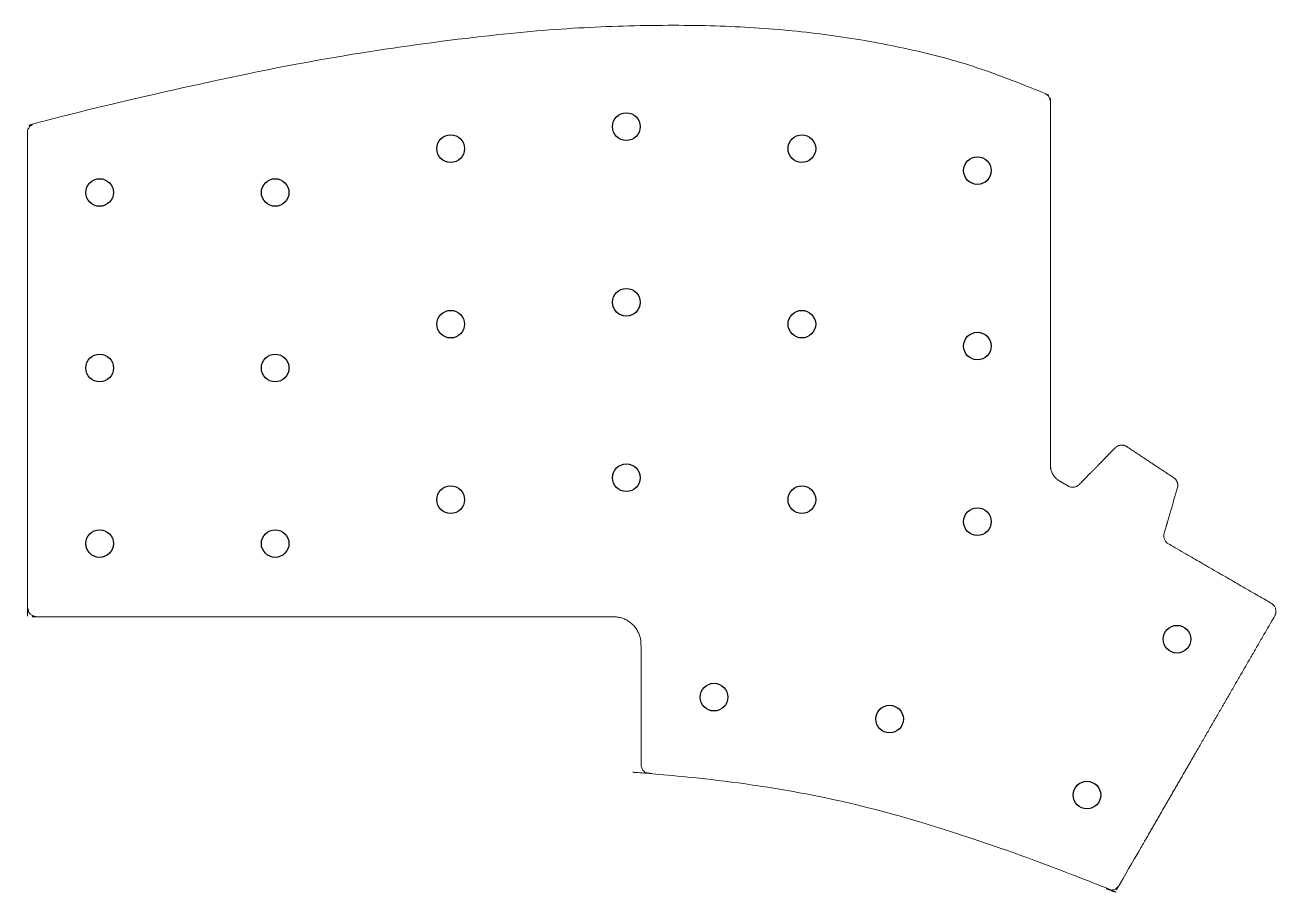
# Model space of a CAD drawing. Header units: millimetres. Extents: x 35 to 170, y 34 to 129.
import ezdxf

# ---------------------------------------------------------------- set-up
doc = ezdxf.new("R2010")
doc.units = ezdxf.units.MM
doc.header["$MEASUREMENT"] = 0
doc.layers.add('Layer 1', color=7, linetype='Continuous')

msp = doc.modelspace()

# ---------------------------------------------------------------- linework, layer by layer
for centre in [(99.88, 117.77), (80.83, 115.39), (118.93, 115.39), (137.98, 113.01), (42.73, 110.63), (61.78, 110.63), (99.88, 98.72), (80.83, 96.34), (118.93, 96.34), (137.98, 93.96), (42.73, 91.58), (61.78, 91.58), (99.88, 79.67), (80.83, 77.29), (118.93, 77.29), (137.98, 74.91), (42.73, 72.53), (61.78, 72.53), (159.64, 62.15), (109.4, 55.86), (128.45, 53.48), (149.86, 45.23)]:
    msp.add_circle(centre, 1.5)
at = {"layer": 'Layer 1', "color": 0, "lineweight": 20}
msp.add_rational_spline([(152.92, 82.91), (153.27, 83.27), (153.77, 83.32), (154.19, 83.05), (155.88, 81.92), (157.58, 80.8), (159.27, 79.68), (159.65, 79.43), (159.81, 79), (159.68, 78.57), (159.2, 76.92), (158.72, 75.28), (158.24, 73.64), (158.11, 73.18), (158.28, 72.74), (158.7, 72.5), (162.43, 70.35), (166.15, 68.19), (169.88, 66.04), (170.38, 65.75), (170.54, 65.19), (170.24, 64.68), (164.61, 54.93), (158.98, 45.17), (153.35, 35.42), (153.08, 34.95), (152.57, 34.79), (152.08, 35.01), (136.34, 42.09), (119.61, 46.32), (102.4, 47.56), (101.85, 47.6), (101.48, 48.01), (101.48, 48.56), (101.48, 52.9), (101.48, 57.25), (101.48, 61.59), (101.48, 63.35), (100.23, 64.59), (98.48, 64.59), (77.62, 64.59), (56.76, 64.59), (35.9, 64.59), (35.31, 64.59), (34.9, 65.01), (34.9, 65.59), (34.9, 82.77), (34.9, 99.95), (34.9, 117.13), (34.9, 117.61), (35.18, 117.98), (35.64, 118.1), (63.18, 125.29), (85.81, 128.78), (104.7, 128.78), (120.69, 128.78), (134.04, 126.35), (145.31, 121.37), (145.68, 121.21), (145.9, 120.87), (145.9, 120.46), (145.9, 107.32), (145.9, 94.18), (145.9, 81.04), (145.9, 80.31), (146.27, 79.68), (146.9, 79.31), (147.21, 79.13), (147.52, 78.96), (147.82, 78.78), (148.23, 78.54), (148.7, 78.6), (149.04, 78.94), (150.33, 80.27), (151.63, 81.59), (152.92, 82.91)], [1, 0.847300476407, 0.847300476407, 1, 1, 1, 1, 0.869970214762, 0.869970214762, 1, 1, 1, 1, 0.857584726597, 0.857584726597, 1, 1, 1, 1, 0.804737991074, 0.804737991074, 1, 1, 1, 1, 0.827897667926, 0.827897667926, 1, 0.989792705032, 0.989792705032, 1, 0.821473015163, 0.821473015163, 1, 1, 1, 1, 0.804737854124, 0.804737854124, 1, 1, 1, 1, 0.804737854124, 0.804737854124, 1, 1, 1, 1, 0.860890249359, 0.860890249359, 1, 1, 1, 1, 1, 1, 1, 0.891955290345, 0.891955290345, 1, 1, 1, 1, 0.910683602523, 0.910683602523, 1, 1, 1, 1, 0.860082357559, 0.860082357559, 1, 1, 1, 1], degree=3, knots=[0, 0, 0, 0, 1.380928, 1.380928, 1.380928, 2.380928, 2.380928, 2.380928, 3.65132, 3.65132, 3.65132, 4.65132, 4.65132, 4.65132, 5.983068, 5.983068, 5.983068, 6.983068, 6.983068, 6.983068, 8.553864, 8.553864, 8.553864, 9.553864, 9.553864, 9.553864, 11.023817, 11.023817, 11.023817, 11.374247, 11.374247, 11.374247, 12.872719, 12.872719, 12.872719, 13.872719, 13.872719, 13.872719, 15.443515, 15.443515, 15.443515, 16.443515, 16.443515, 16.443515, 18.014312, 18.014312, 18.014312, 19.014312, 19.014312, 19.014312, 20.329924, 20.329924, 20.329924, 21.28399, 21.28399, 21.28399, 22.150883, 22.150883, 22.150883, 23.305506, 23.305506, 23.305506, 24.305506, 24.305506, 24.305506, 25.352703, 25.352703, 25.352703, 26.352703, 26.352703, 26.352703, 27.672275, 27.672275, 27.672275, 28.672275, 28.672275, 28.672275, 28.672275], dxfattribs=at)

doc.saveas('drawing.dxf')
